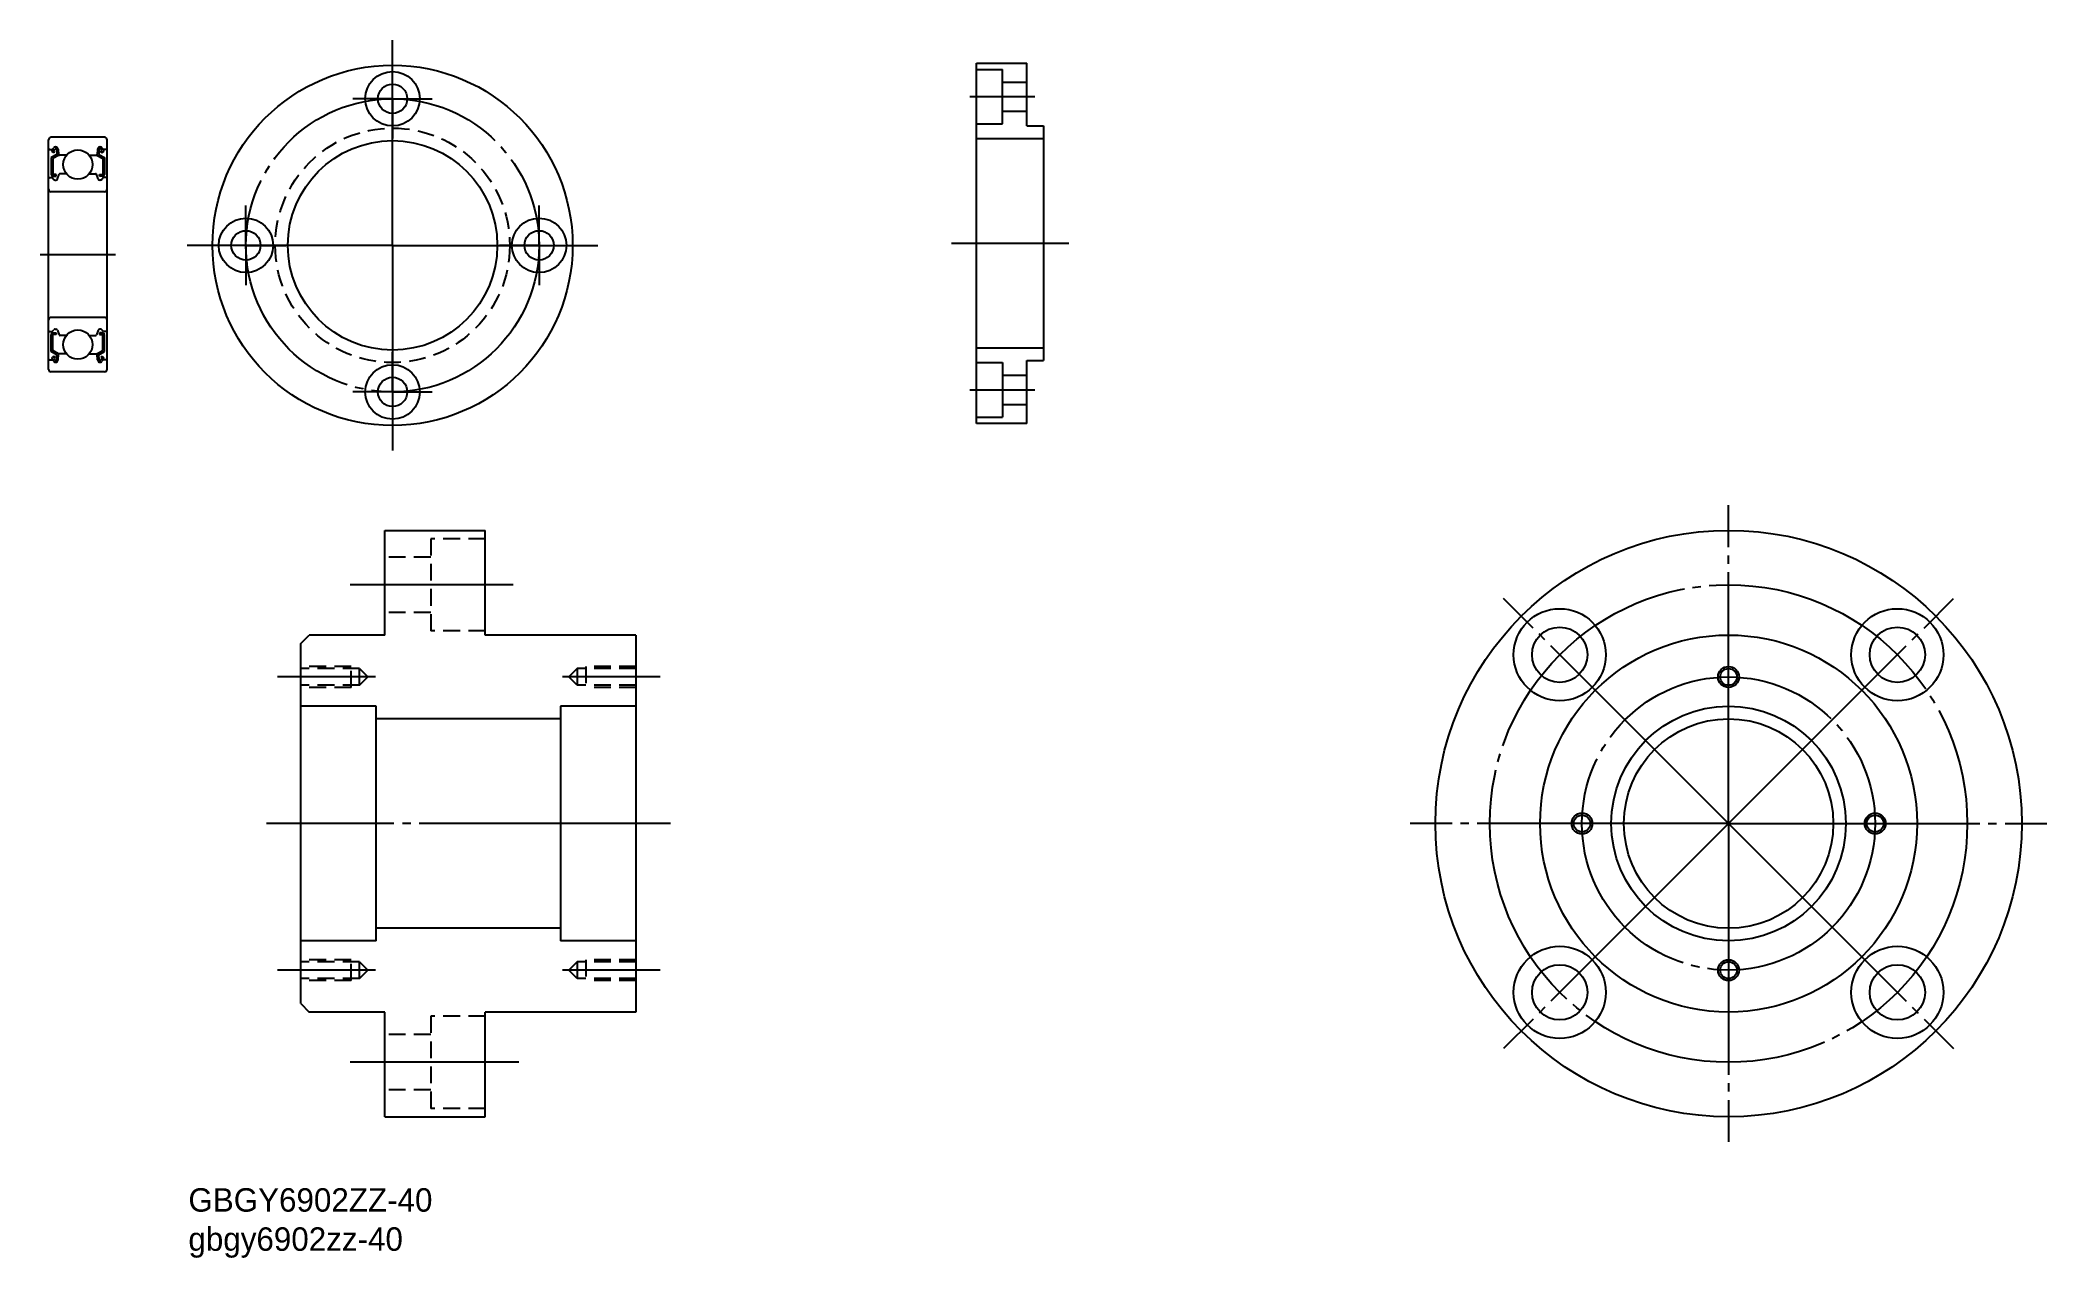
# Model space of a CAD drawing. Extents: x -129 to 111, y -47 to 99.
import ezdxf

# ---------------------------------------------------------------- set-up
doc = ezdxf.new("R2010")
doc.units = 0
doc.linetypes.add('CENTER', pattern=[33, 30, -1, 1, -1])
doc.linetypes.add('DASHED', pattern=[3, 2, -1])
doc.layers.get('0').update_dxf_attribs({"linetype": 'CONTINUOUS'})
doc.layers.add('CENTER', color=7, linetype='CONTINUOUS')

# ---------------------------------------------------------------- blocks, each defined once
blk = doc.blocks.new('*U2')
at = {"linetype": 'CONTINUOUS'}
for s, p in [('GBGY6902ZZ-40', (-111.19, -41.15)), ('gbgy6902zz-40', (-111.19, -45.82))]:
    blk.add_text(s, height=2.8, dxfattribs=at).set_placement(p)

msp = doc.modelspace()

# ---------------------------------------------------------------- linework, layer by layer
at = {"color": 7, "linetype": 'CONTINUOUS'}
for p, q in [((-17.09, 52.95), (-17.09, 95.95)), ((-17.09, 95.95), (-11.09, 95.95)), ((-11.09, 88.45), (-11.09, 95.95)), ((-17.09, 95.2), (-13.99, 95.2)), ((-13.99, 88.7), (-13.99, 95.2)), ((-13.99, 93.7), (-11.09, 93.7)), ((-17.09, 88.7), (-13.99, 88.7)), ((-13.99, 90.2), (-11.09, 90.2)), ((-17.09, 86.95), (-9.09, 86.95)), ((-11.09, 88.45), (-9.09, 88.45)), ((-9.09, 88.45), (-9.09, 60.45)), ((-17.09, 61.95), (-9.09, 61.95)), ((-17.09, 60.2), (-13.99, 60.2)), ((-13.99, 60.2), (-13.99, 53.7)), ((-11.09, 52.95), (-11.09, 60.45)), ((-11.09, 60.45), (-9.09, 60.45)), ((-13.99, 58.7), (-11.09, 58.7)), ((-13.99, 55.2), (-11.09, 55.2)), ((-17.09, 53.7), (-13.99, 53.7)), ((-11.09, 52.95), (-17.09, 52.95)), ((-87.76, 27.68), (-87.76, 40.18)), ((-87.76, 40.18), (-75.76, 40.18)), ((-75.76, 27.68), (-75.76, 40.18)), ((-97.76, 26.68), (-96.76, 27.68)), ((-97.76, -16.32), (-97.76, 26.68)), ((-87.76, 27.68), (-96.76, 27.68)), ((-57.76, 27.68), (-75.76, 27.68)), ((-57.76, 27.68), (-57.76, -17.32)), ((-88.76, 19.18), (-97.76, 19.18)), ((-88.76, -8.82), (-88.76, 19.18)), ((-57.76, 19.18), (-66.76, 19.18)), ((-66.76, 19.18), (-66.76, -8.82)), ((-66.76, 17.68), (-88.76, 17.68)), ((-88.76, -8.82), (-97.76, -8.82)), ((-66.76, -7.32), (-88.76, -7.32)), ((-57.76, -8.82), (-66.76, -8.82)), ((-97.76, -16.32), (-96.76, -17.32)), ((-87.76, -17.32), (-96.76, -17.32)), ((-87.76, -29.82), (-87.76, -17.32)), ((-57.76, -17.32), (-75.76, -17.32)), ((-75.76, -29.82), (-75.76, -17.32)), ((-87.76, -29.82), (-75.76, -29.82))]:
    msp.add_line(p, q, dxfattribs=at)
for p, q in [((-127.89, 59.4), (-127.89, 86.8)), ((-121.19, 87.1), (-127.59, 87.1)), ((-120.89, 59.4), (-120.89, 86.8)), ((-127.79, 85.65), (-127.43, 85.65)), ((-126.91, 85.05), (-127.56, 84.68)), ((-127.56, 84.68), (-127.56, 82.65)), ((-127.44, 85.64), (-127.27, 85.84)), ((-127.29, 85.23), (-127.43, 85.37)), ((-126.71, 84.94), (-127.36, 84.56)), ((-127.36, 84.56), (-127.36, 82.65)), ((-127.29, 85.51), (-127.12, 85.71)), ((-127.15, 85.37), (-127.29, 85.51)), ((-127.29, 85.23), (-127.15, 85.37)), ((-126.94, 85.65), (-126.91, 85.05)), ((-126.74, 85.68), (-126.69, 85.04)), ((-126.71, 85.3), (-126.71, 84.94)), ((-125.75, 84.95), (-126.59, 84.95)), ((-123.03, 84.95), (-122.19, 84.95)), ((-122.04, 85.68), (-122.09, 85.04)), ((-122.07, 85.3), (-122.07, 84.94)), ((-122.07, 84.94), (-121.42, 84.56)), ((-121.84, 85.65), (-121.87, 85.05)), ((-121.87, 85.05), (-121.22, 84.68)), ((-121.49, 85.51), (-121.66, 85.71)), ((-121.63, 85.37), (-121.49, 85.51)), ((-121.49, 85.23), (-121.63, 85.37)), ((-121.34, 85.64), (-121.51, 85.84)), ((-121.49, 85.23), (-121.35, 85.37)), ((-121.42, 84.56), (-121.42, 82.65)), ((-120.99, 85.65), (-121.35, 85.65)), ((-121.22, 84.68), (-121.22, 82.65)), ((-127.79, 82.3), (-127.44, 82.3)), ((-127.44, 82.3), (-127.25, 82.07)), ((-126.96, 82.65), (-127.36, 82.65)), ((-127.36, 82.45), (-126.96, 82.45)), ((-127.1, 82), (-127, 82)), ((-126.96, 82.45), (-126.96, 82.65)), ((-126.81, 82.13), (-126.61, 82.69)), ((-125.75, 82.75), (-126.52, 82.75)), ((-123.03, 82.75), (-122.27, 82.75)), ((-121.97, 82.13), (-122.17, 82.69)), ((-121.82, 82.65), (-121.42, 82.65)), ((-121.82, 82.45), (-121.82, 82.65)), ((-121.42, 82.45), (-121.82, 82.45)), ((-121.69, 82), (-121.78, 82)), ((-121.34, 82.3), (-121.53, 82.07)), ((-120.99, 82.3), (-121.34, 82.3)), ((-121.19, 80.6), (-127.59, 80.6)), ((-121.19, 65.6), (-127.59, 65.6)), ((-127.79, 63.9), (-127.44, 63.9)), ((-127.56, 61.53), (-127.56, 63.55)), ((-127.44, 63.9), (-127.25, 64.13)), ((-127.36, 63.75), (-126.96, 63.75)), ((-126.96, 63.55), (-127.36, 63.55)), ((-127.36, 61.64), (-127.36, 63.55)), ((-127.1, 64.2), (-127, 64.2)), ((-126.96, 63.75), (-126.96, 63.55)), ((-126.81, 64.07), (-126.61, 63.52)), ((-125.75, 63.45), (-126.52, 63.45)), ((-123.03, 63.45), (-122.27, 63.45)), ((-121.97, 64.07), (-122.17, 63.52)), ((-121.42, 63.75), (-121.82, 63.75)), ((-121.82, 63.75), (-121.82, 63.55)), ((-121.82, 63.55), (-121.42, 63.55)), ((-121.69, 64.2), (-121.78, 64.2)), ((-121.34, 63.9), (-121.53, 64.13)), ((-121.42, 61.64), (-121.42, 63.55)), ((-120.99, 63.9), (-121.34, 63.9)), ((-121.22, 61.53), (-121.22, 63.55)), ((-127.79, 60.55), (-127.43, 60.55)), ((-126.91, 61.15), (-127.56, 61.53)), ((-127.44, 60.57), (-127.27, 60.36)), ((-127.29, 60.98), (-127.43, 60.84)), ((-126.71, 61.27), (-127.36, 61.64)), ((-127.29, 60.98), (-127.15, 60.84)), ((-127.15, 60.84), (-127.29, 60.69)), ((-127.29, 60.69), (-127.12, 60.49)), ((-126.94, 60.55), (-126.91, 61.15)), ((-126.74, 60.53), (-126.69, 61.16)), ((-126.71, 60.91), (-126.71, 61.27)), ((-125.75, 61.25), (-126.59, 61.25)), ((-126.17, 61.25), (-126.17, 61.25)), ((-125.96, 61.25), (-125.96, 61.25)), ((-123.03, 61.25), (-122.19, 61.25)), ((-122.04, 60.53), (-122.09, 61.16)), ((-122.07, 61.27), (-121.42, 61.64)), ((-122.07, 60.91), (-122.07, 61.27)), ((-121.87, 61.15), (-121.22, 61.53)), ((-121.84, 60.55), (-121.87, 61.15)), ((-121.49, 60.69), (-121.66, 60.49)), ((-121.49, 60.98), (-121.63, 60.84)), ((-121.63, 60.84), (-121.49, 60.69)), ((-121.34, 60.57), (-121.51, 60.36)), ((-121.49, 60.98), (-121.35, 60.84)), ((-120.99, 60.55), (-121.35, 60.55)), ((-121.19, 59.1), (-127.59, 59.1))]:
    msp.add_line(p, q)
at = {"color": 3, "linetype": 'DASHED'}
for p, q in [((-75.76, 39.18), (-82.26, 39.18)), ((-82.26, 39.18), (-82.26, 28.18)), ((-82.26, 36.98), (-87.76, 36.98)), ((-82.26, 30.38), (-87.76, 30.38)), ((-75.76, 28.18), (-82.26, 28.18)), ((-91.76, 23.93), (-97.76, 23.93)), ((-90.76, 23.68), (-97.76, 23.68)), ((-90.76, 21.68), (-97.76, 21.68)), ((-91.76, 21.43), (-91.76, 23.93)), ((-90.76, 21.68), (-90.76, 23.68)), ((-90.76, 23.68), (-89.76, 22.68)), ((-90.76, 21.68), (-89.76, 22.68)), ((-64.76, 23.68), (-65.76, 22.68)), ((-64.76, 21.68), (-65.76, 22.68)), ((-57.76, 23.68), (-64.76, 23.68)), ((-64.76, 23.68), (-64.76, 21.68)), ((-57.76, 21.68), (-64.76, 21.68)), ((-57.76, 23.93), (-63.76, 23.93)), ((-63.76, 23.93), (-63.76, 21.43)), ((-91.76, 21.43), (-97.76, 21.43)), ((-57.76, 21.43), (-63.76, 21.43)), ((-91.76, -11.07), (-97.76, -11.07)), ((-90.76, -11.32), (-97.76, -11.32)), ((-91.76, -13.57), (-91.76, -11.07)), ((-90.76, -13.32), (-90.76, -11.32)), ((-90.76, -11.32), (-89.76, -12.32)), ((-64.76, -11.32), (-65.76, -12.32)), ((-64.76, -11.32), (-64.76, -13.32)), ((-57.76, -11.32), (-64.76, -11.32)), ((-57.76, -11.07), (-63.76, -11.07)), ((-63.76, -11.07), (-63.76, -13.57)), ((-90.76, -13.32), (-97.76, -13.32)), ((-91.76, -13.57), (-97.76, -13.57)), ((-90.76, -13.32), (-89.76, -12.32)), ((-64.76, -13.32), (-65.76, -12.32)), ((-57.76, -13.32), (-64.76, -13.32)), ((-57.76, -13.57), (-63.76, -13.57)), ((-75.76, -17.82), (-82.26, -17.82)), ((-82.26, -17.82), (-82.26, -28.82)), ((-82.26, -20.02), (-87.76, -20.02)), ((-82.26, -26.62), (-87.76, -26.62)), ((-75.76, -28.82), (-82.26, -28.82))]:
    msp.add_line(p, q, dxfattribs=at)
at = {"color": 7, "linetype": 'CONTINUOUS'}
for centre, radius in [((-86.82, 74.2), 21.5), ((-86.82, 91.7), 3.25), ((-86.82, 91.7), 1.75), ((-86.82, 74.2), 12.5), ((-104.32, 74.2), 3.25), ((-69.32, 74.2), 3.25), ((-104.32, 74.2), 1.75), ((-69.32, 74.2), 1.75), ((-86.82, 56.7), 3.25), ((-86.82, 56.7), 1.75), ((72.68, 5.18), 35), ((52.52, 25.33), 5.5), ((92.83, 25.33), 5.5), ((52.52, 25.33), 3.3), ((72.68, 5.18), 22.5), ((92.83, 25.33), 3.3), ((72.68, 22.68), 1), ((72.68, 5.18), 14), ((72.68, 5.18), 12.5), ((55.18, 5.18), 1), ((90.18, 5.18), 1), ((52.52, -14.97), 5.5), ((92.83, -14.97), 5.5), ((52.52, -14.97), 3.3), ((72.68, -12.32), 1), ((92.83, -14.97), 3.3)]:
    msp.add_circle(centre, radius, dxfattribs=at)
at = {"color": 3, "linetype": 'DASHED'}
msp.add_circle((-86.82, 74.2), 14, dxfattribs=at)
for centre in [(-124.39, 83.85), (-124.39, 62.35)]:
    msp.add_circle(centre, 1.75)
at = {"color": 3, "linetype": 'CONTINUOUS'}
for centre in [(72.68, 22.68), (55.18, 5.18), (90.18, 5.18), (72.68, -12.32)]:
    msp.add_circle(centre, 1.25, dxfattribs=at)
for centre, radius, start, end in [((-127.59, 86.8), 0.3, 90, 180), ((-121.19, 86.8), 0.3, 0, 90), ((-127.79, 85.75), 0.1, 180, 270), ((-127.29, 85.51), 0.2, 140.1364, 224.998), ((-127.04, 85.65), 0.3, 4.9347, 140.1364), ((-127.04, 85.65), 0.1, 3.1017, 139.9503), ((-126.59, 85.05), 0.1, 184.9347, 270), ((-122.19, 85.05), 0.1, 270, 355.0653), ((-121.74, 85.65), 0.3, 39.8636, 175.0653), ((-121.74, 85.65), 0.1, 40.0497, 176.8983), ((-121.49, 85.51), 0.2, 315.002, 39.8636), ((-120.99, 85.75), 0.1, 270, 0), ((-127.79, 82.2), 0.1, 90, 180), ((-127.36, 82.65), 0.2, 180, 270), ((-127.1, 82.2), 0.2, 219.9772, 270), ((-127, 82.2), 0.2, 270, 339.9926), ((-126.52, 82.65), 0.1, 90, 159.9926), ((-122.27, 82.65), 0.1, 20.0074, 90), ((-121.78, 82.2), 0.2, 200.0074, 270), ((-121.69, 82.2), 0.2, 270, 320.0228), ((-121.42, 82.65), 0.2, 270, 0), ((-120.99, 82.2), 0.1, 0, 90), ((-127.59, 80.9), 0.3, 180, 270), ((-121.19, 80.9), 0.3, 270, 0), ((-127.59, 65.3), 0.3, 90, 180), ((-121.19, 65.3), 0.3, 0, 90), ((-127.79, 64), 0.1, 180, 270), ((-127.36, 63.55), 0.2, 90, 180), ((-127.1, 64), 0.2, 90, 140.0228), ((-127, 64), 0.2, 20.0074, 90), ((-126.52, 63.55), 0.1, 200.0074, 270), ((-122.27, 63.55), 0.1, 270, 339.9926), ((-121.78, 64), 0.2, 90, 159.9926), ((-121.69, 64), 0.2, 39.9772, 90), ((-121.42, 63.55), 0.2, 0, 90), ((-120.99, 64), 0.1, 270, 0), ((-127.79, 60.45), 0.1, 90, 180), ((-127.29, 60.69), 0.2, 135.002, 219.8636), ((-127.04, 60.55), 0.3, 219.8636, 355.0653), ((-127.04, 60.56), 0.1, 220.0497, 356.8983), ((-126.59, 61.15), 0.1, 90, 175.0653), ((-122.19, 61.15), 0.1, 4.9347, 90), ((-121.74, 60.55), 0.3, 184.9347, 320.1364), ((-121.74, 60.56), 0.1, 183.1017, 319.9503), ((-121.49, 60.69), 0.2, 320.1364, 44.998), ((-120.99, 60.45), 0.1, 0, 90), ((-127.59, 59.4), 0.3, 180, 270), ((-121.19, 59.4), 0.3, 270, 0)]:
    msp.add_arc(centre, radius, start, end)
at = {"layer": 'CENTER', "color": 1, "linetype": 'CENTER'}
for p, q in [((-86.82, 74.2), (-86.82, 98.7)), ((-86.82, 91.7), (-86.82, 96.45)), ((-86.82, 91.7), (-91.57, 91.7)), ((-86.82, 91.7), (-86.82, 86.95)), ((-86.82, 91.7), (-82.07, 91.7)), ((-17.89, 91.95), (-10.16, 91.95)), ((-104.32, 74.2), (-104.32, 78.95)), ((-69.32, 74.2), (-69.32, 78.95)), ((-20.09, 74.45), (-6.09, 74.45)), ((-128.89, 73.1), (-119.89, 73.1)), ((-86.82, 74.2), (-111.32, 74.2)), ((-104.32, 74.2), (-109.07, 74.2)), ((-104.32, 74.2), (-104.32, 69.45)), ((-104.32, 74.2), (-99.57, 74.2)), ((-86.82, 74.2), (-62.32, 74.2)), ((-86.82, 74.2), (-86.82, 49.7)), ((-69.32, 74.2), (-74.07, 74.2)), ((-69.32, 74.2), (-64.57, 74.2)), ((-69.32, 74.2), (-69.32, 69.45)), ((-86.82, 56.7), (-86.82, 61.45)), ((-86.82, 56.7), (-91.57, 56.7)), ((-86.82, 56.7), (-86.82, 51.95)), ((-86.82, 56.7), (-82.07, 56.7)), ((-17.89, 56.95), (-10.16, 56.95)), ((72.68, 5.18), (72.68, 43.18)), ((-72.42, 33.68), (-91.87, 33.68)), ((72.68, 5.18), (45.81, 32.05)), ((72.68, 5.18), (99.55, 32.05)), ((-88.87, 22.68), (-100.54, 22.68)), ((-54.87, 22.68), (-66.54, 22.68)), ((-53.65, 5.18), (-101.87, 5.18)), ((72.68, 5.18), (34.68, 5.18)), ((72.68, 5.18), (45.81, -21.69)), ((72.68, 5.18), (72.68, -32.82)), ((72.68, 5.18), (110.68, 5.18)), ((72.68, 5.18), (99.55, -21.69)), ((-88.87, -12.32), (-100.54, -12.32)), ((-54.87, -12.32), (-66.54, -12.32)), ((-71.73, -23.32), (-91.87, -23.32))]:
    msp.add_line(p, q, dxfattribs=at)
for centre, radius in [((-86.82, 74.2), 17.5), ((72.68, 5.18), 28.5), ((72.68, 5.18), 17.5)]:
    msp.add_circle(centre, radius, dxfattribs=at)

# ---------------------------------------------------------------- block references
at = {"linetype": 'CONTINUOUS'}
msp.add_blockref('*U2', (0, 0), dxfattribs=at)

doc.saveas('drawing.dxf')
